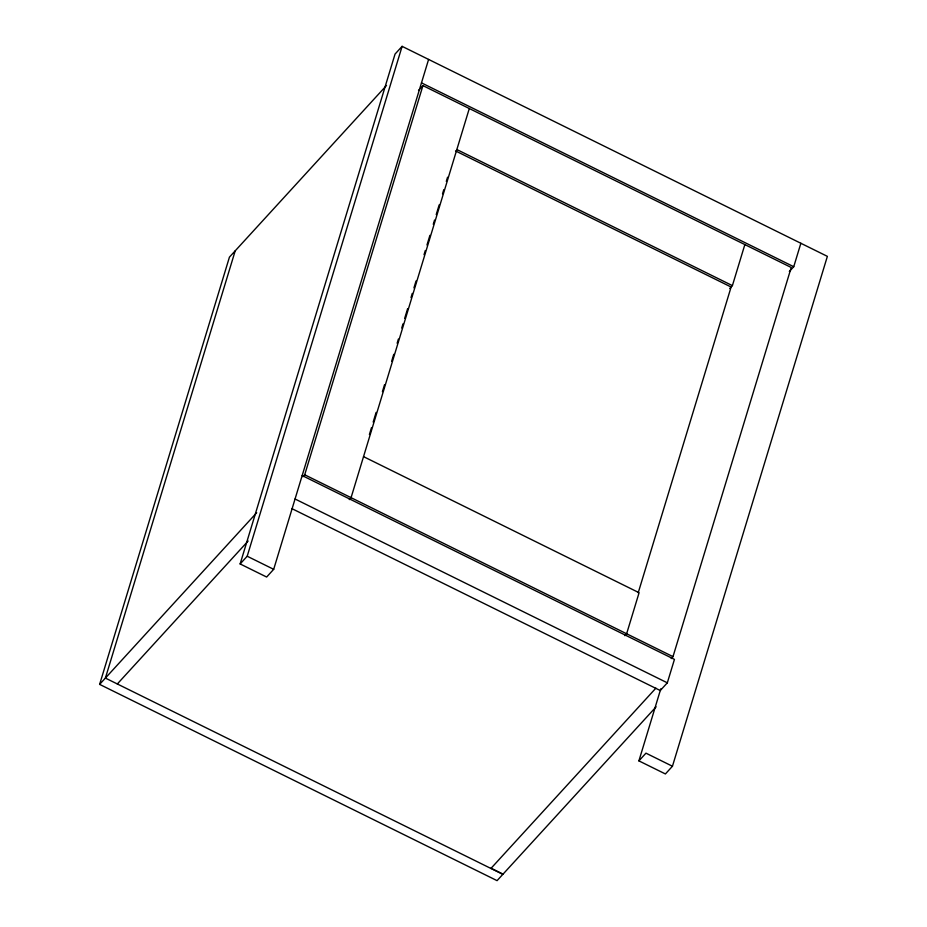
<?xml version="1.0" encoding="UTF-8"?>
<svg xmlns="http://www.w3.org/2000/svg" width="927" height="927" viewBox="0 0 927 927"><rect width="100%" height="100%" fill="white"/><g stroke="black" fill="none" stroke-linecap="round" stroke-linejoin="round"><path stroke-width="1.39" d="M235.215 250.823L105.4 678.077L502.84 874.346L497.069 880.65L99.629 684.381L229.444 257.127L386.513 85.469M428.598 59.432L273.685 569.317L266.64 577.034L240.139 563.94L395.053 54.056L402.109 46.35L827.371 256.362L672.446 766.247L665.401 773.952L638.9 760.87L660.789 688.819M240.139 563.94L247.196 556.235L402.109 46.35M302.932 476.698L304.705 474.775L422.932 85.62L791.229 267.486L672.99 656.652L671.229 658.576M369.398 434.531L371.495 427.614M373.175 422.075L376.119 412.399M382.422 391.646L384.52 384.728M391.669 361.217L393.766 354.299M397.138 343.233L398.39 339.073M401.762 328.007L403.013 323.859M404.693 318.332L407.637 308.645M411.009 297.579L412.26 293.43M413.94 287.891L416.049 280.974M424.033 254.693L425.296 250.545M426.976 245.006L429.919 235.331M433.28 224.264L434.543 220.105M436.223 214.577L439.166 204.89M442.527 193.824L443.79 189.676M446.304 181.379L447.567 177.231M469.305 108.517L351.066 497.672L349.305 499.595M638.228 592.747L731.113 287.022L455.551 150.939M729.746 288.506L732.4 285.62L744.856 244.589M291.889 508.622L660.267 690.534L667.324 682.828L674.45 659.387L302.179 475.551M789.341 271.53L793.744 266.709L800.87 243.268M418.529 90.44L422.932 85.62M99.629 684.381L256.709 512.712M117.323 683.964L248.135 541.009M624.856 635.679L626.629 633.755L639.085 592.724L363.535 456.64M490.916 868.46L655.899 688.147M656.119 706.826L503.037 874.138L491.113 868.24M638.9 760.87L645.957 753.164L672.446 766.247M421.484 82.874L793.744 266.709M456.837 149.537L732.4 285.62M304.705 474.775L672.99 656.652M295.053 498.993L667.324 682.828M247.196 556.235L273.685 569.317"/></g></svg>
